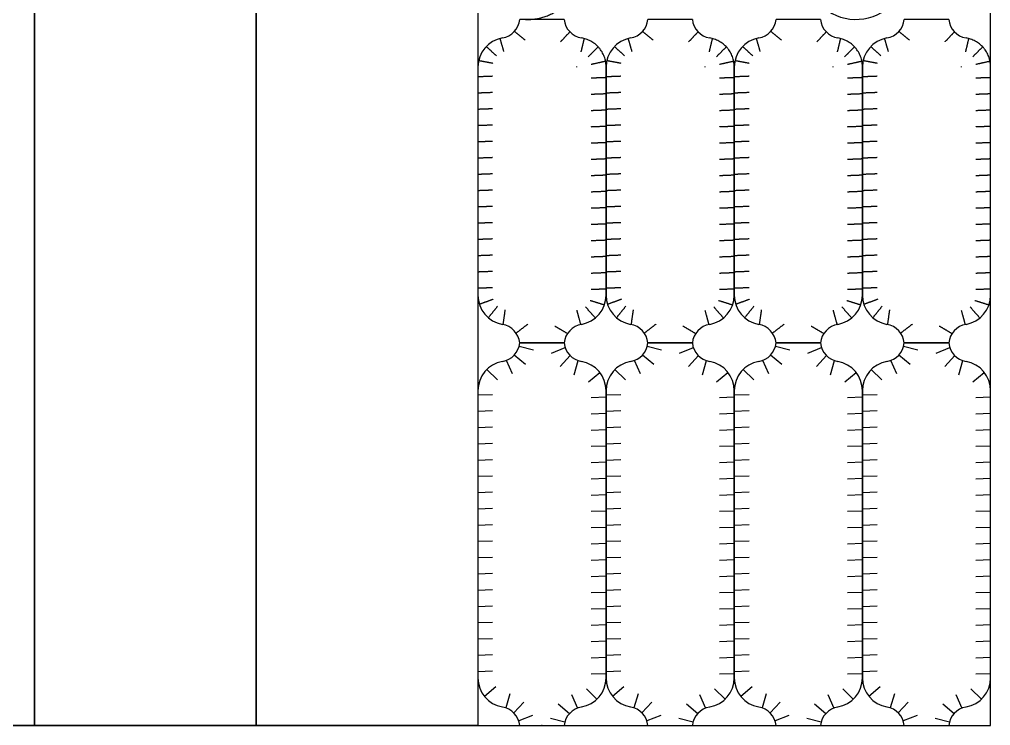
# Model space of a CAD drawing. Header units: millimetres. Extents: x 25101 to 26118, y 707 to 1489.
# Drawn here: x 25461 to 26118, y 707 to 1185 of the extents above; entities that cross this region are included whole.
import ezdxf

# ---------------------------------------------------------------- set-up
doc = ezdxf.new("R2010")
doc.units = ezdxf.units.MM
doc.header["$MEASUREMENT"] = 0
doc.layers.add('Default', color=18, linetype='Continuous', true_color=0x000000)

msp = doc.modelspace()

# ---------------------------------------------------------------- linework, layer by layer
at = {"layer": 'Default'}
for p, q in [((25770.91, 1152.75), (25770.91, 1152.75)), ((25770.91, 1152.28), (25770.91, 998.04)), ((25857.63, 1152.75), (25857.63, 1152.75)), ((25857.63, 1152.75), (25857.63, 1152.75)), ((25857.63, 998.04), (25857.63, 1152.28)), ((25857.63, 1152.28), (25857.63, 998.04)), ((25944.35, 1152.75), (25944.35, 1152.75)), ((25944.35, 1152.75), (25944.35, 1152.75)), ((25944.35, 998.04), (25944.35, 1152.28)), ((25944.35, 1152.28), (25944.35, 998.04)), ((26031.06, 1152.75), (26031.06, 1152.75)), ((26031.06, 1152.75), (26031.06, 1152.75)), ((26031.06, 998.04), (26031.06, 1152.28)), ((26031.06, 1152.28), (26031.06, 998.04)), ((26117.78, 1152.75), (26117.78, 1152.75)), ((26117.78, 998.04), (26117.78, 1152.28)), ((25819.27, 965.77), (25809.27, 965.77)), ((25905.99, 965.77), (25895.99, 965.77)), ((25992.71, 965.77), (25982.71, 965.77)), ((26079.42, 965.77), (26069.42, 965.77)), ((25770.91, 933.51), (25770.91, 739.26)), ((25857.63, 933.51), (25857.63, 739.26)), ((25857.63, 739.26), (25857.63, 933.51)), ((25944.35, 933.51), (25944.35, 739.26)), ((25944.35, 739.26), (25944.35, 933.51)), ((26031.06, 933.51), (26031.06, 739.26)), ((26031.06, 739.26), (26031.06, 933.51)), ((26117.78, 739.26), (26117.78, 933.51))]:
    msp.add_line(p, q, dxfattribs=at)
for points in [[(26117.78, 706.99), (26117.77, 1489.15), (25100.9, 1489.17), (25100.91, 707), (26117.78, 706.99)], [(25470.91, 1431.47), (25470.91, 707), (25100.91, 707), (25100.91, 1431.47), (25470.91, 1431.47)], [(25620.91, 1352.41), (25620.91, 707), (25470.91, 707), (25470.91, 1352.41), (25620.91, 1352.41)], [(25770.91, 1352.41), (25770.91, 707), (25620.91, 707), (25620.91, 1352.41), (25770.91, 1352.41)], [(25829.3, 1184.55), (25799.24, 1184.55)], [(25916.02, 1184.55), (25885.96, 1184.55)], [(26002.74, 1184.55), (25972.68, 1184.55)], [(26089.45, 1184.55), (26059.39, 1184.55)], [(25808.48, 960.93), (25798.74, 963.24)], [(25799.24, 965.77), (25829.3, 965.77)], [(25829.3, 965.77), (25799.24, 965.77)], [(25809.27, 965.77), (25819.27, 965.77)], [(25820.71, 958.86), (25830, 962.59)], [(25895.2, 960.93), (25885.46, 963.24)], [(25885.96, 965.77), (25916.02, 965.77)], [(25916.02, 965.77), (25885.96, 965.77)], [(25907.43, 958.86), (25916.72, 962.59)], [(25981.92, 960.93), (25972.18, 963.24)], [(25972.68, 965.77), (26002.74, 965.77)], [(26002.74, 965.77), (25972.68, 965.77)], [(25994.15, 958.86), (26003.43, 962.59)], [(26068.64, 960.93), (26058.9, 963.24)], [(26059.39, 965.77), (26089.45, 965.77)], [(26089.45, 965.77), (26059.39, 965.77)], [(26080.87, 958.86), (26090.15, 962.59)], [(25794.23, 944.8), (25790.18, 953.95)], [(25803.14, 951.07), (25795.49, 957.52)], [(25826.69, 949.74), (25833.39, 957.17)], [(25836.06, 944.16), (25838.82, 953.78)], [(25880.95, 944.8), (25876.9, 953.95)], [(25889.86, 951.07), (25882.21, 957.52)], [(25913.4, 949.74), (25920.11, 957.17)], [(25922.78, 944.16), (25925.54, 953.78)], [(25967.66, 944.8), (25963.62, 953.95)], [(25976.58, 951.07), (25968.93, 957.52)], [(26000.12, 949.74), (26006.83, 957.17)], [(26009.5, 944.16), (26012.26, 953.78)], [(26054.38, 944.8), (26050.34, 953.95)], [(26063.3, 951.07), (26055.65, 957.52)], [(26086.84, 949.74), (26093.55, 957.17)], [(26096.21, 944.16), (26098.97, 953.78)], [(25784.11, 940.84), (25776.9, 947.78)], [(25870.82, 940.84), (25863.61, 947.78)], [(25957.54, 940.84), (25950.33, 947.78)], [(26044.26, 940.84), (26037.05, 947.78)], [(25845.67, 939.46), (25853.37, 945.85)], [(25932.39, 939.46), (25940.09, 945.85)], [(26019.11, 939.46), (26026.8, 945.85)], [(26105.83, 939.46), (26113.52, 945.85)], [(25780.91, 930.74), (25770.91, 930.36)], [(25847.63, 928.88), (25857.63, 929.25)], [(25867.63, 930.74), (25857.63, 930.36)], [(25934.35, 928.88), (25944.35, 929.25)], [(25954.35, 930.74), (25944.34, 930.36)], [(26021.07, 928.88), (26031.07, 929.25)], [(26041.06, 930.74), (26031.06, 930.36)], [(26107.78, 928.88), (26117.78, 929.25)], [(25780.91, 919.74), (25770.91, 919.36)], [(25847.63, 917.88), (25857.63, 918.25)], [(25867.63, 919.74), (25857.63, 919.36)], [(25934.35, 917.88), (25944.35, 918.25)], [(25954.35, 919.74), (25944.34, 919.36)], [(26021.07, 917.88), (26031.07, 918.25)], [(26041.06, 919.74), (26031.06, 919.36)], [(26107.78, 917.88), (26117.78, 918.25)], [(25780.91, 908.74), (25770.91, 908.36)], [(25847.63, 906.88), (25857.63, 907.25)], [(25867.63, 908.74), (25857.63, 908.36)], [(25934.35, 906.88), (25944.35, 907.25)], [(25954.35, 908.74), (25944.34, 908.36)], [(26021.07, 906.88), (26031.07, 907.25)], [(26041.06, 908.74), (26031.06, 908.36)], [(26107.78, 906.88), (26117.78, 907.25)], [(25780.91, 897.74), (25770.91, 897.36)], [(25847.63, 895.88), (25857.63, 896.25)], [(25867.63, 897.74), (25857.63, 897.36)], [(25934.35, 895.88), (25944.35, 896.25)], [(25954.35, 897.74), (25944.34, 897.36)], [(26021.07, 895.88), (26031.07, 896.25)], [(26041.06, 897.74), (26031.06, 897.36)], [(26107.78, 895.88), (26117.78, 896.25)], [(25780.91, 886.74), (25770.91, 886.36)], [(25847.63, 884.88), (25857.63, 885.25)], [(25867.63, 886.74), (25857.63, 886.36)], [(25934.35, 884.88), (25944.35, 885.25)], [(25954.35, 886.74), (25944.34, 886.36)], [(26021.07, 884.88), (26031.07, 885.25)], [(26041.06, 886.74), (26031.06, 886.36)], [(26107.78, 884.88), (26117.78, 885.25)], [(25780.91, 875.74), (25770.91, 875.36)], [(25847.63, 873.88), (25857.63, 874.25)], [(25867.63, 875.74), (25857.63, 875.36)], [(25934.35, 873.88), (25944.35, 874.25)], [(25954.35, 875.74), (25944.34, 875.36)], [(26021.07, 873.88), (26031.07, 874.25)], [(26041.06, 875.74), (26031.06, 875.36)], [(26107.78, 873.88), (26117.78, 874.25)], [(25780.91, 864.74), (25770.91, 864.36)], [(25847.63, 862.88), (25857.63, 863.25)], [(25867.63, 864.74), (25857.63, 864.36)], [(25934.35, 862.88), (25944.35, 863.25)], [(25954.35, 864.74), (25944.34, 864.36)], [(26021.07, 862.88), (26031.07, 863.25)], [(26041.06, 864.74), (26031.06, 864.36)], [(26107.78, 862.88), (26117.78, 863.25)], [(25780.91, 853.74), (25770.91, 853.36)], [(25847.63, 851.88), (25857.63, 852.25)], [(25867.63, 853.74), (25857.63, 853.36)], [(25934.35, 851.88), (25944.35, 852.25)], [(25954.35, 853.74), (25944.34, 853.36)], [(26021.07, 851.88), (26031.07, 852.25)], [(26041.06, 853.74), (26031.06, 853.36)], [(26107.78, 851.88), (26117.78, 852.25)], [(25780.91, 842.74), (25770.91, 842.36)], [(25847.63, 840.88), (25857.63, 841.25)], [(25867.63, 842.74), (25857.63, 842.36)], [(25934.35, 840.88), (25944.35, 841.25)], [(25954.35, 842.74), (25944.34, 842.36)], [(26021.07, 840.88), (26031.07, 841.25)], [(26041.06, 842.74), (26031.06, 842.36)], [(26107.78, 840.88), (26117.78, 841.25)], [(25780.91, 831.74), (25770.91, 831.36)], [(25847.63, 829.88), (25857.63, 830.25)], [(25867.63, 831.74), (25857.63, 831.36)], [(25934.35, 829.88), (25944.35, 830.25)], [(25954.35, 831.74), (25944.34, 831.36)], [(26021.07, 829.88), (26031.07, 830.25)], [(26041.06, 831.74), (26031.06, 831.36)], [(26107.78, 829.88), (26117.78, 830.25)], [(25780.91, 820.74), (25770.91, 820.36)], [(25847.63, 818.88), (25857.63, 819.25)], [(25867.63, 820.74), (25857.63, 820.36)], [(25934.35, 818.88), (25944.35, 819.25)], [(25954.35, 820.74), (25944.34, 820.36)], [(26021.07, 818.88), (26031.07, 819.25)], [(26041.06, 820.74), (26031.06, 820.36)], [(26107.78, 818.88), (26117.78, 819.25)], [(25780.91, 809.74), (25770.91, 809.36)], [(25847.63, 807.88), (25857.63, 808.25)], [(25867.63, 809.74), (25857.63, 809.36)], [(25934.35, 807.88), (25944.35, 808.25)], [(25954.35, 809.74), (25944.34, 809.36)], [(26021.07, 807.88), (26031.07, 808.25)], [(26041.06, 809.74), (26031.06, 809.36)], [(26107.78, 807.88), (26117.78, 808.25)], [(25780.91, 798.74), (25770.91, 798.36)], [(25847.63, 796.88), (25857.63, 797.25)], [(25867.63, 798.74), (25857.63, 798.36)], [(25934.35, 796.88), (25944.35, 797.25)], [(25954.35, 798.74), (25944.34, 798.36)], [(26021.07, 796.88), (26031.07, 797.25)], [(26041.06, 798.74), (26031.06, 798.36)], [(26107.78, 796.88), (26117.78, 797.25)], [(25780.91, 787.74), (25770.91, 787.36)], [(25847.63, 785.88), (25857.63, 786.25)], [(25867.63, 787.74), (25857.63, 787.36)], [(25934.35, 785.88), (25944.35, 786.25)], [(25954.35, 787.74), (25944.34, 787.36)], [(26021.07, 785.88), (26031.07, 786.25)], [(26041.06, 787.74), (26031.06, 787.36)], [(26107.78, 785.88), (26117.78, 786.25)], [(25780.91, 776.74), (25770.91, 776.36)], [(25867.63, 776.74), (25857.63, 776.36)], [(25954.35, 776.74), (25944.34, 776.36)], [(26041.06, 776.74), (26031.06, 776.36)], [(25847.63, 774.88), (25857.63, 775.25)], [(25934.35, 774.88), (25944.35, 775.25)], [(26021.07, 774.88), (26031.07, 775.25)], [(26107.78, 774.88), (26117.78, 775.25)], [(25780.91, 765.74), (25770.91, 765.36)], [(25847.63, 763.88), (25857.63, 764.25)], [(25867.63, 765.74), (25857.63, 765.36)], [(25934.35, 763.88), (25944.35, 764.25)], [(25954.35, 765.74), (25944.34, 765.36)], [(26021.07, 763.88), (26031.07, 764.25)], [(26041.06, 765.74), (26031.06, 765.36)], [(26107.78, 763.88), (26117.78, 764.25)], [(25780.91, 754.74), (25770.91, 754.36)], [(25847.63, 752.88), (25857.63, 753.25)], [(25867.63, 754.74), (25857.63, 754.36)], [(25934.35, 752.88), (25944.35, 753.25)], [(25954.35, 754.74), (25944.34, 754.36)], [(26021.07, 752.88), (26031.07, 753.25)], [(26041.06, 754.74), (26031.06, 754.36)], [(26107.78, 752.88), (26117.78, 753.25)], [(25780.91, 743.74), (25770.91, 743.36)], [(25867.63, 743.74), (25857.63, 743.36)], [(25954.35, 743.74), (25944.34, 743.36)], [(26041.06, 743.74), (26031.06, 743.36)], [(25847.63, 741.88), (25857.63, 742.25)], [(25934.35, 741.88), (25944.35, 742.25)], [(26021.07, 741.88), (26031.07, 742.25)], [(26107.78, 741.88), (26117.78, 742.25)], [(25782.96, 733.19), (25775.36, 726.67)], [(25844.32, 731.82), (25851.42, 724.77)], [(25869.68, 733.19), (25862.08, 726.67)], [(25931.03, 731.82), (25938.14, 724.77)], [(25956.4, 733.19), (25948.8, 726.67)], [(26017.75, 731.82), (26024.86, 724.77)], [(26043.12, 733.19), (26035.52, 726.67)], [(26104.47, 731.82), (26111.57, 724.77)], [(25792.63, 728.56), (25789.8, 718.96)], [(25801.96, 722.92), (25795.21, 715.54)], [(25834.17, 727.91), (25838.27, 718.78)], [(25879.34, 728.56), (25876.52, 718.96)], [(25888.68, 722.92), (25881.93, 715.54)], [(25920.89, 727.91), (25924.99, 718.78)], [(25966.06, 728.56), (25963.24, 718.96)], [(25975.4, 722.92), (25968.65, 715.54)], [(26007.6, 727.91), (26011.71, 718.78)], [(26052.78, 728.56), (26049.96, 718.96)], [(26062.12, 722.92), (26055.37, 715.54)], [(26094.32, 727.91), (26098.43, 718.78)], [(25825.29, 721.58), (25832.98, 715.18)], [(25912.01, 721.58), (25919.7, 715.18)], [(25998.73, 721.58), (26006.42, 715.18)], [(26085.45, 721.58), (26093.14, 715.18)], [(25807.88, 713.76), (25798.57, 710.09)], [(25820.1, 711.99), (25829.82, 709.62)], [(25894.6, 713.76), (25885.29, 710.09)], [(25906.82, 711.99), (25916.54, 709.62)], [(25981.31, 713.76), (25972.01, 710.09)], [(25993.53, 711.99), (26003.26, 709.62)], [(26068.03, 713.76), (26058.72, 710.09)], [(26080.25, 711.99), (26089.97, 709.62)], [(25117.78, 706.99), (26117.78, 706.99)], [(25799.24, 707), (25809.27, 707)], [(25809.27, 707), (25819.27, 707)], [(25819.27, 707), (25829.3, 707)], [(25885.96, 707), (25895.99, 707)], [(25895.99, 707), (25905.99, 707)], [(25905.99, 707), (25916.02, 707)], [(25972.68, 707), (25982.71, 707)], [(25982.71, 707), (25992.71, 707)], [(25992.71, 707), (26002.74, 707)], [(26059.39, 707), (26069.42, 707)], [(26069.42, 707), (26079.42, 707)], [(26079.42, 707), (26089.45, 707)]]:
    msp.add_lwpolyline(points, dxfattribs=at)
for centre, radius, start, end in [((26026.74, 1218.75), 34.2, 189.76178, 357.49972), ((25785.11, 1185.99), 14.2, 279.76179, 354.17094), ((25843.43, 1185.99), 14.2, 185.82905, 260.23822), ((25871.83, 1185.99), 14.2, 279.76179, 354.17094), ((25930.15, 1185.99), 14.2, 185.82905, 260.23822), ((25958.55, 1185.99), 14.2, 279.76179, 354.17094), ((26016.86, 1185.99), 14.2, 185.82905, 260.23822), ((26045.27, 1185.99), 14.2, 279.76179, 354.17094), ((26103.58, 1185.99), 14.2, 185.82905, 260.23822), ((25790.91, 1152.28), 20, 99.76178, 180), ((25877.63, 1152.28), 20, 99.76178, 180), ((25964.35, 1152.28), 20, 99.76178, 180), ((26051.06, 1152.28), 20, 99.76178, 180), ((1214757.8, 1152.51), 1188986.89, 179.99998844, 180.00001104), ((890181.98, 1152.51), 864344.35, 179.99998406, 180.00001516), ((-1432134.71, 1152.51), 1457992.33, 359.99999112, 0.00000955), ((1214844.52, 1152.51), 1188986.89, 179.99998844, 180.00001104), ((890268.7, 1152.51), 864344.35, 179.99998406, 180.00001516), ((-1432047.99, 1152.51), 1457992.33, 359.99999112, 0.00000955), ((1214931.24, 1152.51), 1188986.89, 179.99998844, 180.00001104), ((890355.42, 1152.51), 864344.35, 179.99998406, 180.00001516), ((-1431961.27, 1152.51), 1457992.33, 359.99999112, 0.00000955), ((1215017.96, 1152.51), 1188986.89, 179.99998844, 180.00001104), ((890442.14, 1152.51), 864344.35, 179.99998406, 180.00001516), ((-1431874.55, 1152.51), 1457992.33, 359.99999112, 0.00000955), ((25790.91, 998.04), 20, 180, 260.23822), ((25837.63, 998.04), 20, 279.76178, 0), ((25877.63, 998.04), 20, 180, 260.23822), ((25924.35, 998.04), 20, 279.76178, 0), ((25964.35, 998.04), 20, 180, 260.23822), ((26011.06, 998.04), 20, 279.76178, 0), ((26051.06, 998.04), 20, 180, 260.23822), ((26097.78, 998.04), 20, 279.76178, 0), ((25785.11, 964.33), 14.2, 5.82905, 80.23822), ((25843.43, 964.33), 14.2, 99.76178, 174.17095), ((25871.83, 964.33), 14.2, 5.82905, 80.23822), ((25930.15, 964.33), 14.2, 99.76178, 174.17095), ((25958.55, 964.33), 14.2, 5.82905, 80.23822), ((26016.86, 964.33), 14.2, 99.76178, 174.17095), ((26045.27, 964.33), 14.2, 5.82905, 80.23822), ((26103.58, 964.33), 14.2, 99.76178, 174.17095), ((25785.11, 967.21), 14.2, 279.76178, 354.17096), ((25843.43, 967.21), 14.2, 185.82904, 260.23822), ((25871.83, 967.21), 14.2, 279.76178, 354.17096), ((25930.15, 967.21), 14.2, 185.82904, 260.23822), ((25958.55, 967.21), 14.2, 279.76178, 354.17096), ((26016.86, 967.21), 14.2, 185.82904, 260.23822), ((26045.27, 967.21), 14.2, 279.76178, 354.17096), ((26103.58, 967.21), 14.2, 185.82904, 260.23822), ((25790.91, 933.51), 20, 99.76178, 180), ((25837.63, 933.51), 20, 360, 80.23822), ((25877.63, 933.51), 20, 99.76178, 180), ((25924.35, 933.51), 20, 360, 80.23822), ((25964.35, 933.51), 20, 99.76178, 180), ((26011.06, 933.51), 20, 360, 80.23822), ((26051.06, 933.51), 20, 99.76178, 180), ((26097.78, 933.51), 20, 360, 80.23822), ((25790.91, 739.26), 20, 180, 260.23822), ((25837.63, 739.26), 20, 279.76178, 0), ((25877.63, 739.26), 20, 180, 260.23822), ((25924.35, 739.26), 20, 279.76178, 0), ((25964.35, 739.26), 20, 180, 260.23822), ((26011.06, 739.26), 20, 279.76178, 0), ((26051.06, 739.26), 20, 180, 260.23822), ((26097.78, 739.26), 20, 279.76178, 0), ((25785.11, 705.55), 14.2, 5.82904, 80.23822), ((25843.43, 705.55), 14.2, 99.76178, 174.17096), ((25871.83, 705.55), 14.2, 5.82904, 80.23822), ((25930.15, 705.55), 14.2, 99.76178, 174.17096), ((25958.55, 705.55), 14.2, 5.82904, 80.23822), ((26016.86, 705.55), 14.2, 99.76178, 174.17096), ((26045.27, 705.55), 14.2, 5.82904, 80.23822), ((26103.58, 705.55), 14.2, 99.76178, 174.17096)]:
    msp.add_arc(centre, radius, start, end, dxfattribs=at)
msp.add_rational_spline([(25803.04, 1184.61), (25833.59, 1182.78), (25838.78, 1212.95)], [0.999999878481, 0.745157163103, 1], degree=2, dxfattribs=at)
for points in [[(25802.89, 1170.51), (25799.25, 1173.47), (25795.61, 1176.43)], [(25826.8, 1169.35), (25829.98, 1172.76), (25833.17, 1176.17)], [(25889.61, 1170.51), (25885.97, 1173.47), (25882.33, 1176.43)], [(25913.51, 1169.35), (25916.7, 1172.76), (25919.89, 1176.17)], [(25976.33, 1170.51), (25972.69, 1173.47), (25969.05, 1176.43)], [(26000.23, 1169.35), (26003.42, 1172.76), (26006.61, 1176.17)], [(26063.04, 1170.51), (26059.41, 1173.47), (26055.77, 1176.43)], [(26086.95, 1169.35), (26090.14, 1172.76), (26093.33, 1176.17)], [(25788.49, 1162.92), (25787.22, 1167.29), (25785.96, 1171.66)], [(25840.82, 1162.7), (25841.88, 1167.14), (25842.93, 1171.57)], [(25875.2, 1162.92), (25873.94, 1167.29), (25872.67, 1171.66)], [(25927.54, 1162.7), (25928.6, 1167.14), (25929.65, 1171.57)], [(25961.92, 1162.92), (25960.66, 1167.29), (25959.39, 1171.66)], [(26014.26, 1162.7), (26015.31, 1167.14), (26016.37, 1171.57)], [(26048.64, 1162.92), (26047.38, 1167.29), (26046.11, 1171.66)], [(26100.98, 1162.7), (26102.03, 1167.14), (26103.09, 1171.57)], [(25783.48, 1159.91), (25780.02, 1163.06), (25776.56, 1166.22)], [(25845.59, 1159.27), (25848.93, 1162.65), (25852.28, 1166.02)], [(25870.19, 1159.91), (25866.74, 1163.06), (25863.28, 1166.22)], [(25932.31, 1159.27), (25935.65, 1162.65), (25938.99, 1166.02)], [(25956.91, 1159.91), (25953.45, 1163.06), (25949.99, 1166.22)], [(26019.03, 1159.27), (26022.37, 1162.65), (26025.71, 1166.02)], [(26043.63, 1159.91), (26040.17, 1163.06), (26036.71, 1166.22)], [(26105.75, 1159.27), (26109.09, 1162.65), (26112.43, 1166.02)], [(25781.04, 1154.83), (25776.22, 1155.74), (25771.39, 1156.66)], [(25867.76, 1154.83), (25862.93, 1155.74), (25858.11, 1156.66)], [(25954.48, 1154.83), (25949.65, 1155.74), (25944.83, 1156.66)], [(26041.19, 1154.83), (26036.37, 1155.74), (26031.55, 1156.66)], [(25847.58, 1154.25), (25852.43, 1155.32), (25857.28, 1156.39)], [(25934.29, 1154.25), (25939.14, 1155.32), (25944, 1156.39)], [(26021.01, 1154.25), (26025.86, 1155.32), (26030.71, 1156.39)], [(26107.73, 1154.25), (26112.58, 1155.32), (26117.43, 1156.39)], [(25780.91, 1146.08), (25775.91, 1145.89), (25770.91, 1145.7)], [(25847.63, 1145.02), (25852.63, 1145.22), (25857.63, 1145.41)], [(25867.63, 1146.08), (25862.63, 1145.89), (25857.63, 1145.7)], [(25934.35, 1145.02), (25939.35, 1145.22), (25944.35, 1145.41)], [(25954.35, 1146.08), (25949.35, 1145.89), (25944.34, 1145.7)], [(26021.06, 1145.02), (26026.07, 1145.22), (26031.07, 1145.41)], [(26041.06, 1146.08), (26036.06, 1145.89), (26031.06, 1145.7)], [(26107.78, 1145.02), (26112.78, 1145.22), (26117.78, 1145.41)], [(25780.91, 1135.08), (25775.91, 1134.89), (25770.91, 1134.7)], [(25847.63, 1134.02), (25852.63, 1134.22), (25857.63, 1134.41)], [(25867.63, 1135.08), (25862.63, 1134.89), (25857.63, 1134.7)], [(25934.35, 1134.02), (25939.35, 1134.22), (25944.35, 1134.41)], [(25954.35, 1135.08), (25949.35, 1134.89), (25944.34, 1134.7)], [(26021.06, 1134.02), (26026.07, 1134.22), (26031.07, 1134.41)], [(26041.06, 1135.08), (26036.06, 1134.89), (26031.06, 1134.7)], [(26107.78, 1134.02), (26112.78, 1134.22), (26117.78, 1134.41)], [(25780.91, 1124.08), (25775.91, 1123.89), (25770.91, 1123.7)], [(25867.63, 1124.08), (25862.63, 1123.89), (25857.63, 1123.7)], [(25954.35, 1124.08), (25949.35, 1123.89), (25944.34, 1123.7)], [(26041.06, 1124.08), (26036.06, 1123.89), (26031.06, 1123.7)], [(25847.63, 1123.02), (25852.63, 1123.22), (25857.63, 1123.41)], [(25934.35, 1123.02), (25939.35, 1123.22), (25944.35, 1123.41)], [(26021.06, 1123.02), (26026.07, 1123.22), (26031.07, 1123.41)], [(26107.78, 1123.02), (26112.78, 1123.22), (26117.78, 1123.41)], [(25780.91, 1113.08), (25775.91, 1112.89), (25770.91, 1112.7)], [(25847.63, 1112.02), (25852.63, 1112.22), (25857.63, 1112.41)], [(25867.63, 1113.08), (25862.63, 1112.89), (25857.63, 1112.7)], [(25934.35, 1112.02), (25939.35, 1112.22), (25944.35, 1112.41)], [(25954.35, 1113.08), (25949.35, 1112.89), (25944.34, 1112.7)], [(26021.06, 1112.02), (26026.07, 1112.22), (26031.07, 1112.41)], [(26041.06, 1113.08), (26036.06, 1112.89), (26031.06, 1112.7)], [(26107.78, 1112.02), (26112.78, 1112.22), (26117.78, 1112.41)], [(25780.91, 1102.08), (25775.91, 1101.89), (25770.91, 1101.7)], [(25847.63, 1101.02), (25852.63, 1101.22), (25857.63, 1101.41)], [(25867.63, 1102.08), (25862.63, 1101.89), (25857.63, 1101.7)], [(25934.35, 1101.02), (25939.35, 1101.22), (25944.35, 1101.41)], [(25954.35, 1102.08), (25949.35, 1101.89), (25944.34, 1101.7)], [(26021.06, 1101.02), (26026.07, 1101.22), (26031.07, 1101.41)], [(26041.06, 1102.08), (26036.06, 1101.89), (26031.06, 1101.7)], [(26107.78, 1101.02), (26112.78, 1101.22), (26117.78, 1101.41)], [(25780.91, 1091.08), (25775.91, 1090.89), (25770.91, 1090.7)], [(25867.63, 1091.08), (25862.63, 1090.89), (25857.63, 1090.7)], [(25954.35, 1091.08), (25949.35, 1090.89), (25944.34, 1090.7)], [(26041.06, 1091.08), (26036.06, 1090.89), (26031.06, 1090.7)], [(25847.63, 1090.02), (25852.63, 1090.22), (25857.63, 1090.41)], [(25934.35, 1090.02), (25939.35, 1090.22), (25944.35, 1090.41)], [(26021.06, 1090.02), (26026.07, 1090.22), (26031.07, 1090.41)], [(26107.78, 1090.02), (26112.78, 1090.22), (26117.78, 1090.41)], [(25780.91, 1080.08), (25775.91, 1079.89), (25770.91, 1079.7)], [(25847.63, 1079.02), (25852.63, 1079.22), (25857.63, 1079.41)], [(25867.63, 1080.08), (25862.63, 1079.89), (25857.63, 1079.7)], [(25934.35, 1079.02), (25939.35, 1079.22), (25944.35, 1079.41)], [(25954.35, 1080.08), (25949.35, 1079.89), (25944.34, 1079.7)], [(26021.06, 1079.02), (26026.07, 1079.22), (26031.07, 1079.41)], [(26041.06, 1080.08), (26036.06, 1079.89), (26031.06, 1079.7)], [(26107.78, 1079.02), (26112.78, 1079.22), (26117.78, 1079.41)], [(25780.91, 1069.08), (25775.91, 1068.89), (25770.91, 1068.7)], [(25847.63, 1068.02), (25852.63, 1068.22), (25857.63, 1068.41)], [(25867.63, 1069.08), (25862.63, 1068.89), (25857.63, 1068.7)], [(25934.35, 1068.02), (25939.35, 1068.22), (25944.35, 1068.41)], [(25954.35, 1069.08), (25949.35, 1068.89), (25944.34, 1068.7)], [(26021.06, 1068.02), (26026.07, 1068.22), (26031.07, 1068.41)], [(26041.06, 1069.08), (26036.06, 1068.89), (26031.06, 1068.7)], [(26107.78, 1068.02), (26112.78, 1068.22), (26117.78, 1068.41)], [(25780.91, 1058.08), (25775.91, 1057.89), (25770.91, 1057.7)], [(25867.63, 1058.08), (25862.63, 1057.89), (25857.63, 1057.7)], [(25954.35, 1058.08), (25949.35, 1057.89), (25944.34, 1057.7)], [(26041.06, 1058.08), (26036.06, 1057.89), (26031.06, 1057.7)], [(25847.63, 1057.02), (25852.63, 1057.22), (25857.63, 1057.41)], [(25934.35, 1057.02), (25939.35, 1057.22), (25944.35, 1057.41)], [(26021.06, 1057.02), (26026.07, 1057.22), (26031.07, 1057.41)], [(26107.78, 1057.02), (26112.78, 1057.22), (26117.78, 1057.41)], [(25780.91, 1047.08), (25775.91, 1046.89), (25770.91, 1046.7)], [(25847.63, 1046.02), (25852.63, 1046.22), (25857.63, 1046.41)], [(25867.63, 1047.08), (25862.63, 1046.89), (25857.63, 1046.7)], [(25934.35, 1046.02), (25939.35, 1046.22), (25944.35, 1046.41)], [(25954.35, 1047.08), (25949.35, 1046.89), (25944.34, 1046.7)], [(26021.06, 1046.02), (26026.07, 1046.22), (26031.07, 1046.41)], [(26041.06, 1047.08), (26036.06, 1046.89), (26031.06, 1046.7)], [(26107.78, 1046.02), (26112.78, 1046.22), (26117.78, 1046.41)], [(25780.91, 1036.08), (25775.91, 1035.89), (25770.91, 1035.7)], [(25847.63, 1035.02), (25852.63, 1035.22), (25857.63, 1035.41)], [(25867.63, 1036.08), (25862.63, 1035.89), (25857.63, 1035.7)], [(25934.35, 1035.02), (25939.35, 1035.22), (25944.35, 1035.41)], [(25954.35, 1036.08), (25949.35, 1035.89), (25944.34, 1035.7)], [(26021.06, 1035.02), (26026.07, 1035.22), (26031.07, 1035.41)], [(26041.06, 1036.08), (26036.06, 1035.89), (26031.06, 1035.7)], [(26107.78, 1035.02), (26112.78, 1035.22), (26117.78, 1035.41)], [(25780.91, 1025.08), (25775.91, 1024.89), (25770.91, 1024.7)], [(25867.63, 1025.08), (25862.63, 1024.89), (25857.63, 1024.7)], [(25954.35, 1025.08), (25949.35, 1024.89), (25944.34, 1024.7)], [(26041.06, 1025.08), (26036.06, 1024.89), (26031.06, 1024.7)], [(25847.63, 1024.02), (25852.63, 1024.22), (25857.63, 1024.41)], [(25934.35, 1024.02), (25939.35, 1024.22), (25944.35, 1024.41)], [(26021.06, 1024.02), (26026.07, 1024.22), (26031.07, 1024.41)], [(26107.78, 1024.02), (26112.78, 1024.22), (26117.78, 1024.41)], [(25780.91, 1014.08), (25775.91, 1013.89), (25770.91, 1013.7)], [(25847.63, 1013.02), (25852.63, 1013.22), (25857.63, 1013.41)], [(25867.63, 1014.08), (25862.63, 1013.89), (25857.63, 1013.7)], [(25934.35, 1013.02), (25939.35, 1013.22), (25944.35, 1013.41)], [(25954.35, 1014.08), (25949.35, 1013.89), (25944.34, 1013.7)], [(26021.06, 1013.02), (26026.07, 1013.22), (26031.07, 1013.41)], [(26041.06, 1014.08), (26036.06, 1013.89), (26031.06, 1013.7)], [(26107.78, 1013.02), (26112.78, 1013.22), (26117.78, 1013.41)], [(25780.91, 1003.08), (25775.91, 1002.89), (25770.91, 1002.7)], [(25847.63, 1002.02), (25852.63, 1002.22), (25857.63, 1002.41)], [(25867.63, 1003.08), (25862.63, 1002.89), (25857.63, 1002.7)], [(25934.35, 1002.02), (25939.35, 1002.22), (25944.35, 1002.41)], [(25954.35, 1003.08), (25949.35, 1002.89), (25944.34, 1002.7)], [(26021.06, 1002.02), (26026.07, 1002.22), (26031.07, 1002.41)], [(26041.06, 1003.08), (26036.06, 1002.89), (26031.06, 1002.7)], [(26107.78, 1002.02), (26112.78, 1002.22), (26117.78, 1002.41)], [(25781.29, 995.31), (25776.6, 993.55), (25771.9, 991.8)], [(25846.99, 994.52), (25851.77, 993.03), (25856.54, 991.53)], [(25868.01, 995.31), (25863.31, 993.55), (25858.62, 991.8)], [(25933.71, 994.52), (25938.49, 993.03), (25943.26, 991.53)], [(25954.73, 995.31), (25950.03, 993.55), (25945.34, 991.8)], [(26020.43, 994.52), (26025.2, 993.03), (26029.98, 991.53)], [(26041.44, 995.31), (26036.75, 993.55), (26032.06, 991.8)], [(26107.15, 994.52), (26111.92, 993.03), (26116.7, 991.53)], [(25784.23, 990.59), (25781.1, 986.69), (25777.97, 982.79)], [(25789.25, 988.17), (25788.55, 983.22), (25787.84, 978.26)], [(25837.78, 987.86), (25839.1, 983.03), (25840.41, 978.21)], [(25843.77, 990.15), (25847.06, 986.37), (25850.35, 982.6)], [(25870.95, 990.59), (25867.82, 986.69), (25864.68, 982.79)], [(25875.97, 988.17), (25875.27, 983.22), (25874.56, 978.26)], [(25924.5, 987.86), (25925.82, 983.03), (25927.13, 978.21)], [(25930.49, 990.15), (25933.78, 986.37), (25937.07, 982.6)], [(25957.67, 990.59), (25954.53, 986.69), (25951.4, 982.79)], [(25962.69, 988.17), (25961.98, 983.22), (25961.28, 978.26)], [(26011.22, 987.86), (26012.53, 983.03), (26013.85, 978.21)], [(26017.21, 990.15), (26020.5, 986.37), (26023.79, 982.6)], [(26044.38, 990.59), (26041.25, 986.69), (26038.12, 982.79)], [(26049.4, 988.17), (26048.7, 983.22), (26048, 978.26)], [(26097.93, 987.86), (26099.25, 983.03), (26100.57, 978.21)], [(26103.93, 990.15), (26107.22, 986.37), (26110.51, 982.6)], [(25804.75, 978.48), (25800.78, 975.43), (25796.81, 972.38)], [(25822.93, 977.2), (25827.25, 974.67), (25831.57, 972.14)], [(25891.46, 978.48), (25887.5, 975.43), (25883.53, 972.38)], [(25909.65, 977.2), (25913.97, 974.67), (25918.29, 972.14)], [(25978.18, 978.48), (25974.22, 975.43), (25970.25, 972.38)], [(25996.37, 977.2), (26000.69, 974.67), (26005, 972.14)], [(26064.9, 978.48), (26060.93, 975.43), (26056.97, 972.38)], [(26083.09, 977.2), (26087.4, 974.67), (26091.72, 972.14)]]:
    msp.add_open_spline(points, degree=2, dxfattribs=at)
for points in [[(25857.63, 1152.75), (25857.63, 1153.86), (25857.43, 1156.12), (25856.68, 1158.88), (25855.76, 1161.03), (25854.91, 1162.61), (25853.92, 1164.1), (25852.41, 1165.97), (25850.25, 1168.01), (25847.32, 1169.92), (25844.22, 1171.27), (25842.08, 1171.81), (25841.02, 1171.99)], [(25944.35, 1152.75), (25944.35, 1153.86), (25944.15, 1156.12), (25943.4, 1158.88), (25942.48, 1161.03), (25941.63, 1162.61), (25940.63, 1164.1), (25939.13, 1165.97), (25936.97, 1168.01), (25934.04, 1169.92), (25930.94, 1171.27), (25928.8, 1171.81), (25927.74, 1171.99)], [(26031.06, 1152.75), (26031.06, 1153.86), (26030.87, 1156.12), (26030.11, 1158.88), (26029.2, 1161.03), (26028.35, 1162.61), (26027.35, 1164.1), (26025.85, 1165.97), (26023.69, 1168.01), (26020.76, 1169.92), (26017.65, 1171.27), (26015.51, 1171.81), (26014.46, 1171.99)], [(26117.78, 1152.75), (26117.78, 1153.86), (26117.58, 1156.12), (26116.83, 1158.88), (26115.91, 1161.03), (26115.07, 1162.61), (26114.07, 1164.1), (26112.57, 1165.97), (26110.4, 1168.01), (26107.47, 1169.92), (26104.37, 1171.27), (26102.23, 1171.81), (26101.17, 1171.99)]]:
    msp.add_open_spline(points, degree=3, knots=[543.259275, 543.259275, 543.259275, 543.259275, 546.573964, 550.035859, 551.806735, 553.594848, 555.392924, 557.193489, 560.772616, 564.276727, 567.658183, 570.879826, 570.879826, 570.879826, 570.879826], dxfattribs=at)
for p in [(25470.91, 707), (25814.27, 707)]:
    msp.add_point(p, dxfattribs=at)

doc.saveas('drawing.dxf')
